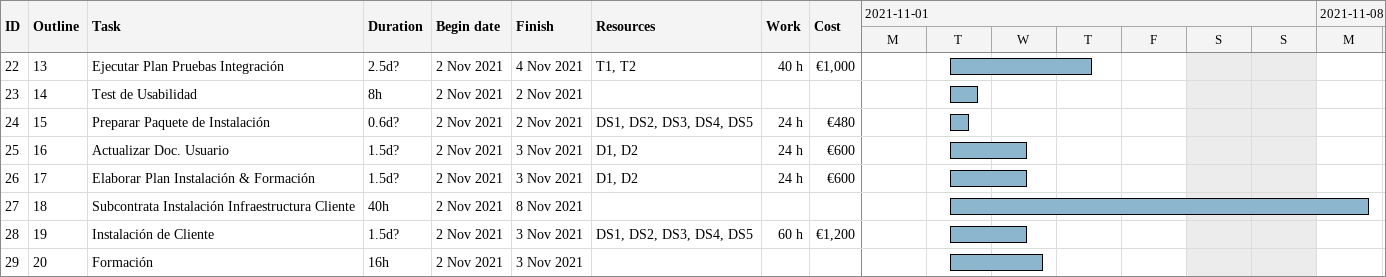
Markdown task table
| ID | WBS | Task | Duration | Start | Finish | Resources | Work (h) | Cost (€) |
|---|---|---|---|---|---|---|---|---|
| 22 | 13 | Ejecutar Plan Pruebas Integración | 2.5d? | 2021-11-02 | 2021-11-04 | T1, T2 | 40 | 1000 |
| 23 | 14 | Test de Usabilidad | 8h | 2021-11-02 | 2021-11-02 |  |  |  |
| 24 | 15 | Preparar Paquete de Instalación | 0.6d? | 2021-11-02 | 2021-11-02 | DS1, DS2, DS3, DS4, DS5 | 24 | 480 |
| 25 | 16 | Actualizar Doc. Usuario | 1.5d? | 2021-11-02 | 2021-11-03 | D1, D2 | 24 | 600 |
| 26 | 17 | Elaborar Plan Instalación & Formación | 1.5d? | 2021-11-02 | 2021-11-03 | D1, D2 | 24 | 600 |
| 27 | 18 | Subcontrata Instalación Infraestructura Cliente | 40h | 2021-11-02 | 2021-11-08 |  |  |  |
| 28 | 19 | Instalación de Cliente | 1.5d? | 2021-11-02 | 2021-11-03 | DS1, DS2, DS3, DS4, DS5 | 60 | 1200 |
| 29 | 20 | Formación | 16h | 2021-11-02 | 2021-11-03 |  |  |  |
